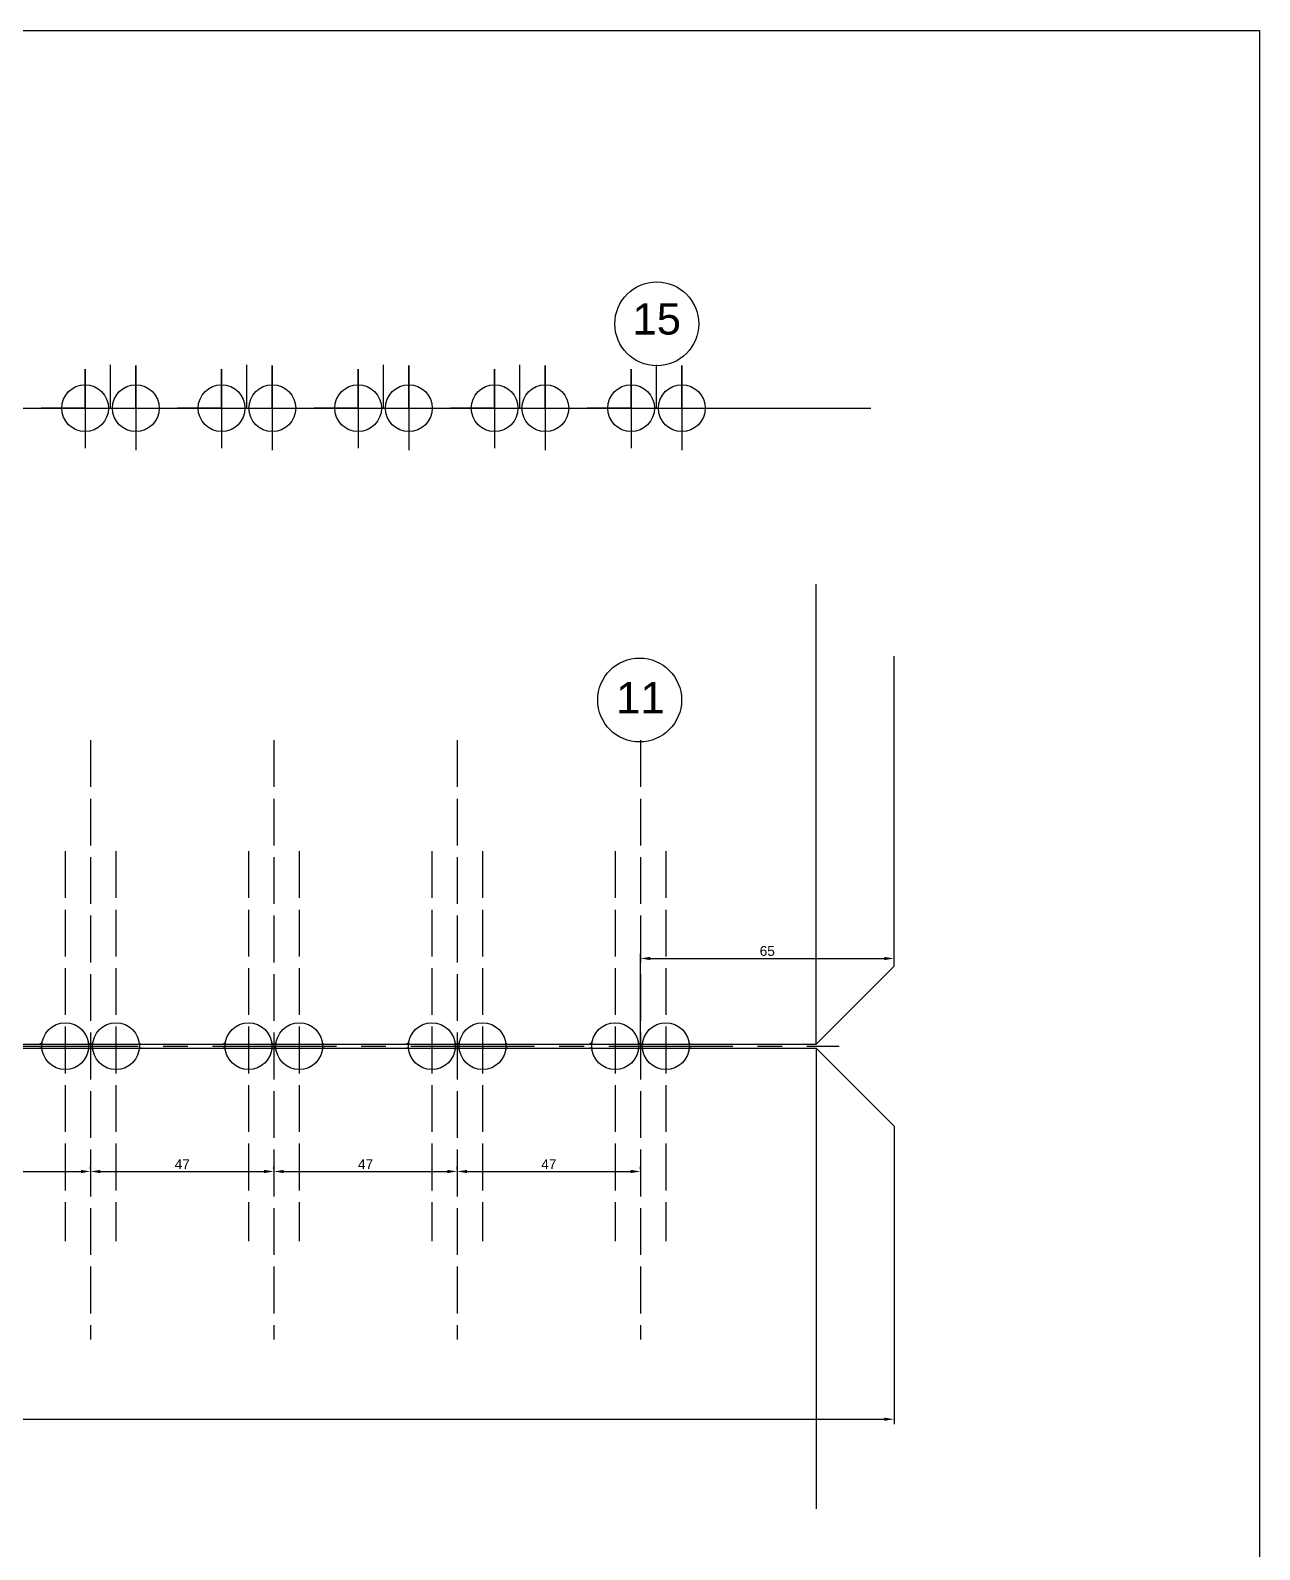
# Model space of a CAD drawing. Header units: millimetres. Extents: x 1526 to 31626, y -4643 to 9189.
# Drawn here: x 23764.9 to 24080, y -3033 to -2643.4 of the extents above; entities that cross this region are included whole.
import ezdxf

# ---------------------------------------------------------------- set-up
doc = ezdxf.new("R2010")
doc.units = ezdxf.units.MM
doc.linetypes.add('ACAD_ISO02W100', pattern=[15, 12, -3])
doc.linetypes.add('CENTER', pattern=[50.8, 31.75, -6.35, 6.35, -6.35])
doc.styles.get("Standard").update_dxf_attribs({"font": 'arial.ttf'})
doc.dimstyles.new('ISO-25', dxfattribs={"dimtxt": 2.5, "dimasz": 2.5, "dimexe": 1.25, "dimexo": 0.625, "dimtad": 1, "dimtxsty": 'Standard', "dimcen": 2.5, "dimadec": 0, "dimazin": 0, "dimtfac": 1, "dimtmove": 0, "dimatfit": 3, "dimfxl": 1, "dimarcsym": 0})

# ---------------------------------------------------------------- blocks, each defined once
blk = doc.blocks.new('*D2262')
at = {"color": 0, "lineweight": -2, "transparency": 16777216}
for p, q in [((23386.31, -2925.03), (23386.31, -3000.82)), ((23986.31, -2934.53), (23986.31, -3000.82)), ((23388.81, -2999.57), (23983.81, -2999.57))]:
    blk.add_line(p, q, dxfattribs=at)
at = {"color": 0, "transparency": 16777216}
for points in [[(23388.81, -2999.16), (23388.81, -2999.99), (23386.31, -2999.57)], [(23983.81, -2999.16), (23983.81, -2999.99), (23986.31, -2999.57)]]:
    blk.add_solid(points, dxfattribs=at)
at = {"layer": 'Defpoints', "color": 0, "transparency": 16777216}
for p in [(23386.31, -2924.4), (23986.31, -2933.9), (23986.31, -2999.57)]:
    blk.add_point(p, dxfattribs=at)
at = {"color": 0, "transparency": 16777216, "insert": (23686.31, -2997.67), "char_height": 2.5, "attachment_point": 5}
blk.add_mtext('600', dxfattribs=at)
blk = doc.blocks.new('*D2097')
at = {"color": 0, "lineweight": -2, "transparency": 16777216}
for p, q in [((23780.31, -2935.42), (23780.31, -2934.79)), ((23782.81, -2936.04), (23824.81, -2936.04)), ((23827.31, -2935.42), (23827.31, -2934.79))]:
    blk.add_line(p, q, dxfattribs=at)
at = {"color": 0, "transparency": 16777216}
for points in [[(23782.81, -2935.63), (23782.81, -2936.46), (23780.31, -2936.04)], [(23824.81, -2935.63), (23824.81, -2936.46), (23827.31, -2936.04)]]:
    blk.add_solid(points, dxfattribs=at)
at = {"layer": 'Defpoints', "color": 0, "transparency": 16777216}
for p in [(23780.31, -2936.04), (23827.31, -2936.04), (23827.31, -2936.04)]:
    blk.add_point(p, dxfattribs=at)
at = {"color": 0, "transparency": 16777216, "insert": (23803.81, -2934.17), "char_height": 2.5, "attachment_point": 5}
blk.add_mtext('47', dxfattribs=at)
blk = doc.blocks.new('*D2098')
at = {"color": 0, "lineweight": -2, "transparency": 16777216}
for p, q in [((23733.31, -2935.42), (23733.31, -2934.79)), ((23735.81, -2936.04), (23777.81, -2936.04)), ((23780.31, -2935.42), (23780.31, -2934.79))]:
    blk.add_line(p, q, dxfattribs=at)
at = {"color": 0, "transparency": 16777216}
for points in [[(23735.81, -2935.63), (23735.81, -2936.46), (23733.31, -2936.04)], [(23777.81, -2935.63), (23777.81, -2936.46), (23780.31, -2936.04)]]:
    blk.add_solid(points, dxfattribs=at)
at = {"layer": 'Defpoints', "color": 0, "transparency": 16777216}
for p in [(23733.31, -2936.04), (23780.31, -2936.04), (23780.31, -2936.04)]:
    blk.add_point(p, dxfattribs=at)
at = {"color": 0, "transparency": 16777216, "insert": (23756.81, -2934.17), "char_height": 2.5, "attachment_point": 5}
blk.add_mtext('47', dxfattribs=at)
blk = doc.blocks.new('*D2154')
at = {"color": 0, "lineweight": -2, "transparency": 16777216}
for p, q in [((23921.31, -2903.28), (23921.31, -2880.17)), ((23923.81, -2881.42), (23983.81, -2881.42)), ((23986.31, -2882.78), (23986.31, -2880.17))]:
    blk.add_line(p, q, dxfattribs=at)
at = {"color": 0, "transparency": 16777216}
for points in [[(23923.81, -2881), (23923.81, -2881.83), (23921.31, -2881.42)], [(23983.81, -2881), (23983.81, -2881.83), (23986.31, -2881.42)]]:
    blk.add_solid(points, dxfattribs=at)
at = {"layer": 'Defpoints', "color": 0, "transparency": 16777216}
for p in [(23986.31, -2881.42), (23986.31, -2883.4), (23921.31, -2903.9)]:
    blk.add_point(p, dxfattribs=at)
at = {"color": 0, "transparency": 16777216, "insert": (23953.81, -2879.51), "char_height": 2.5, "attachment_point": 5}
blk.add_mtext('65', dxfattribs=at)
blk = doc.blocks.new('*D2011')
at = {"color": 0, "lineweight": -2, "transparency": 16777216}
for p, q in [((23827.31, -2935.42), (23827.31, -2934.79)), ((23829.81, -2936.04), (23871.81, -2936.04)), ((23874.31, -2935.42), (23874.31, -2934.79))]:
    blk.add_line(p, q, dxfattribs=at)
at = {"color": 0, "transparency": 16777216}
for points in [[(23829.81, -2935.63), (23829.81, -2936.46), (23827.31, -2936.04)], [(23871.81, -2935.63), (23871.81, -2936.46), (23874.31, -2936.04)]]:
    blk.add_solid(points, dxfattribs=at)
at = {"layer": 'Defpoints', "color": 0, "transparency": 16777216}
for p in [(23827.31, -2936.04), (23874.31, -2936.04), (23874.31, -2936.04)]:
    blk.add_point(p, dxfattribs=at)
at = {"color": 0, "transparency": 16777216, "insert": (23850.81, -2934.17), "char_height": 2.5, "attachment_point": 5}
blk.add_mtext('47', dxfattribs=at)
blk = doc.blocks.new('*D2012')
at = {"color": 0, "lineweight": -2, "transparency": 16777216}
for p, q in [((23874.31, -2935.42), (23874.31, -2934.79)), ((23876.81, -2936.04), (23918.81, -2936.04)), ((23921.31, -2935.42), (23921.31, -2934.79))]:
    blk.add_line(p, q, dxfattribs=at)
at = {"color": 0, "transparency": 16777216}
for points in [[(23876.81, -2935.63), (23876.81, -2936.46), (23874.31, -2936.04)], [(23918.81, -2935.63), (23918.81, -2936.46), (23921.31, -2936.04)]]:
    blk.add_solid(points, dxfattribs=at)
at = {"layer": 'Defpoints', "color": 0, "transparency": 16777216}
for p in [(23874.31, -2936.04), (23921.31, -2936.04), (23921.31, -2936.04)]:
    blk.add_point(p, dxfattribs=at)
at = {"color": 0, "transparency": 16777216, "insert": (23897.81, -2934.17), "char_height": 2.5, "attachment_point": 5}
blk.add_mtext('47', dxfattribs=at)

msp = doc.modelspace()

# ---------------------------------------------------------------- linework, layer by layer
for p, q in [((23778.89698, -2740.28573), (23778.89698, -2730.27347)), ((23778.89698, -2730.27347), (23778.89698, -2750.58775)), ((23778.89698, -2740.28573), (23778.89698, -2730.27347)), ((23778.89698, -2730.27347), (23778.89698, -2750.58775)), ((23778.89698, -2740.28573), (23778.89698, -2730.27347)), ((23778.89698, -2730.27347), (23778.89698, -2750.58775)), ((23785.39698, -2740.28573), (23785.39698, -2729.16896)), ((23785.39698, -2740.28573), (23785.39698, -2729.16896)), ((23785.39698, -2740.28573), (23785.39698, -2729.84746)), ((23791.89698, -2740.28573), (23791.89698, -2729.37062)), ((23791.89698, -2729.37062), (23791.89698, -2751.03917)), ((23791.89698, -2740.28573), (23791.89698, -2729.37062)), ((23791.89698, -2729.37062), (23791.89698, -2751.03917)), ((23791.89698, -2740.28573), (23791.89698, -2729.37062)), ((23791.89698, -2729.37062), (23791.89698, -2751.03917)), ((23813.89698, -2740.28573), (23813.89698, -2730.27347)), ((23813.89698, -2730.27347), (23813.89698, -2750.58775)), ((23813.89698, -2740.28573), (23813.89698, -2730.27347)), ((23813.89698, -2730.27347), (23813.89698, -2750.58775)), ((23813.89698, -2740.28573), (23813.89698, -2730.27347)), ((23813.89698, -2730.27347), (23813.89698, -2750.58775)), ((23813.89698, -2730.27347), (23813.89698, -2750.58775)), ((23813.89698, -2740.28573), (23813.89698, -2730.27347)), ((23820.39698, -2740.28573), (23820.39698, -2729.16896)), ((23820.39698, -2740.28573), (23820.39698, -2729.16896)), ((23820.39698, -2740.28573), (23820.39698, -2729.16896)), ((23820.39698, -2740.28573), (23820.39698, -2729.84746)), ((23826.89698, -2740.28573), (23826.89698, -2729.37062)), ((23826.89698, -2729.37062), (23826.89698, -2751.03917)), ((23826.89698, -2740.28573), (23826.89698, -2729.37062)), ((23826.89698, -2729.37062), (23826.89698, -2751.03917)), ((23826.89698, -2740.28573), (23826.89698, -2729.37062)), ((23826.89698, -2729.37062), (23826.89698, -2751.03917)), ((23826.89698, -2729.37062), (23826.89698, -2751.03917)), ((23826.89698, -2740.28573), (23826.89698, -2729.37062)), ((23848.89698, -2730.27347), (23848.89698, -2750.58775)), ((23848.89698, -2740.28573), (23848.89698, -2730.27347)), ((23848.89698, -2740.28573), (23848.89698, -2730.27347)), ((23848.89698, -2730.27347), (23848.89698, -2750.58775)), ((23848.89698, -2740.28573), (23848.89698, -2730.27347)), ((23848.89698, -2730.27347), (23848.89698, -2750.58775)), ((23855.39698, -2740.28573), (23855.39698, -2729.16896)), ((23855.39698, -2740.28573), (23855.39698, -2729.16896)), ((23855.39698, -2740.28573), (23855.39698, -2729.84746)), ((23861.89698, -2729.37062), (23861.89698, -2751.03917)), ((23861.89698, -2740.28573), (23861.89698, -2729.37062)), ((23861.89698, -2740.28573), (23861.89698, -2729.37062)), ((23861.89698, -2729.37062), (23861.89698, -2751.03917)), ((23861.89698, -2740.28573), (23861.89698, -2729.37062)), ((23861.89698, -2729.37062), (23861.89698, -2751.03917)), ((23883.89698, -2730.27347), (23883.89698, -2750.58775)), ((23883.89698, -2740.28573), (23883.89698, -2730.27347)), ((23883.89698, -2730.27347), (23883.89698, -2750.58775)), ((23883.89698, -2740.28573), (23883.89698, -2730.27347)), ((23883.89698, -2730.27347), (23883.89698, -2750.58775)), ((23883.89698, -2740.28573), (23883.89698, -2730.27347)), ((23890.39698, -2740.28573), (23890.39698, -2729.16896)), ((23890.39698, -2740.28573), (23890.39698, -2729.16896)), ((23890.39698, -2740.28573), (23890.39698, -2729.84746)), ((23896.89698, -2729.37062), (23896.89698, -2751.03917)), ((23896.89698, -2740.28573), (23896.89698, -2729.37062)), ((23896.89698, -2729.37062), (23896.89698, -2751.03917)), ((23896.89698, -2740.28573), (23896.89698, -2729.37062)), ((23896.89698, -2729.37062), (23896.89698, -2751.03917)), ((23896.89698, -2740.28573), (23896.89698, -2729.37062)), ((23918.89698, -2740.28573), (23918.89698, -2730.27347)), ((23918.89698, -2730.27347), (23918.89698, -2750.58775)), ((23925.39698, -2740.28573), (23925.39698, -2729.16896)), ((23931.89698, -2740.28573), (23931.89698, -2729.37062)), ((23931.89698, -2729.37062), (23931.89698, -2751.03917)), ((23732.60121, -2740.28573), (23769.21486, -2740.28573)), ((23732.60121, -2740.28573), (23769.21486, -2740.28573)), ((23732.60121, -2740.28573), (23769.21486, -2740.28573)), ((23743.89698, -2740.28573), (23778.89698, -2740.28573)), ((23743.89698, -2740.28573), (23778.89698, -2740.28573)), ((23743.89698, -2740.28573), (23778.89698, -2740.28573)), ((23743.89698, -2740.28573), (23778.89698, -2740.28573)), ((23778.89698, -2740.28573), (23767.60121, -2740.28573)), ((23767.60121, -2740.28573), (23804.21486, -2740.28573)), ((23778.89698, -2740.28573), (23767.60121, -2740.28573)), ((23767.60121, -2740.28573), (23804.21486, -2740.28573)), ((23778.89698, -2740.28573), (23767.60121, -2740.28573)), ((23767.60121, -2740.28573), (23804.21486, -2740.28573)), ((23778.89698, -2740.28573), (23813.89698, -2740.28573)), ((23778.89698, -2740.28573), (23813.89698, -2740.28573)), ((23778.89698, -2740.28573), (23813.89698, -2740.28573)), ((23778.89698, -2740.28573), (23813.89698, -2740.28573)), ((23778.89698, -2740.28573), (23813.89698, -2740.28573)), ((23778.89698, -2740.28573), (23813.89698, -2740.28573)), ((23778.89698, -2740.28573), (23785.39698, -2740.28573)), ((23778.89698, -2740.28573), (23791.89698, -2740.28573)), ((23778.89698, -2740.28573), (23791.89698, -2740.28573)), ((23778.89698, -2740.28573), (23785.39698, -2740.28573)), ((23778.89698, -2740.28573), (23785.39698, -2740.28573)), ((23778.89698, -2740.28573), (23791.89698, -2740.28573)), ((23813.89698, -2740.28573), (23802.60121, -2740.28573)), ((23802.60121, -2740.28573), (23839.21486, -2740.28573)), ((23813.89698, -2740.28573), (23802.60121, -2740.28573)), ((23802.60121, -2740.28573), (23839.21486, -2740.28573)), ((23813.89698, -2740.28573), (23802.60121, -2740.28573)), ((23802.60121, -2740.28573), (23839.21486, -2740.28573)), ((23802.60121, -2740.28573), (23839.21486, -2740.28573)), ((23813.89698, -2740.28573), (23802.60121, -2740.28573)), ((23813.89698, -2740.28573), (23848.89698, -2740.28573)), ((23813.89698, -2740.28573), (23848.89698, -2740.28573)), ((23813.89698, -2740.28573), (23848.89698, -2740.28573)), ((23813.89698, -2740.28573), (23848.89698, -2740.28573)), ((23813.89698, -2740.28573), (23848.89698, -2740.28573)), ((23813.89698, -2740.28573), (23820.39698, -2740.28573)), ((23813.89698, -2740.28573), (23826.89698, -2740.28573)), ((23813.89698, -2740.28573), (23826.89698, -2740.28573)), ((23813.89698, -2740.28573), (23820.39698, -2740.28573)), ((23813.89698, -2740.28573), (23820.39698, -2740.28573)), ((23813.89698, -2740.28573), (23826.89698, -2740.28573)), ((23813.89698, -2740.28573), (23826.89698, -2740.28573)), ((23813.89698, -2740.28573), (23820.39698, -2740.28573)), ((23837.60121, -2740.28573), (23874.21486, -2740.28573)), ((23848.89698, -2740.28573), (23837.60121, -2740.28573)), ((23848.89698, -2740.28573), (23837.60121, -2740.28573)), ((23837.60121, -2740.28573), (23874.21486, -2740.28573)), ((23848.89698, -2740.28573), (23837.60121, -2740.28573)), ((23837.60121, -2740.28573), (23874.21486, -2740.28573)), ((23848.89698, -2740.28573), (23883.89698, -2740.28573)), ((23848.89698, -2740.28573), (23883.89698, -2740.28573)), ((23848.89698, -2740.28573), (23883.89698, -2740.28573)), ((23848.89698, -2740.28573), (23883.89698, -2740.28573)), ((23848.89698, -2740.28573), (23861.89698, -2740.28573)), ((23848.89698, -2740.28573), (23855.39698, -2740.28573)), ((23848.89698, -2740.28573), (23861.89698, -2740.28573)), ((23848.89698, -2740.28573), (23855.39698, -2740.28573)), ((23848.89698, -2740.28573), (23855.39698, -2740.28573)), ((23848.89698, -2740.28573), (23861.89698, -2740.28573)), ((23872.60121, -2740.28573), (23909.21486, -2740.28573)), ((23883.89698, -2740.28573), (23872.60121, -2740.28573)), ((23872.60121, -2740.28573), (23909.21486, -2740.28573)), ((23883.89698, -2740.28573), (23872.60121, -2740.28573)), ((23872.60121, -2740.28573), (23909.21486, -2740.28573)), ((23883.89698, -2740.28573), (23872.60121, -2740.28573)), ((23883.89698, -2740.28573), (23918.89698, -2740.28573)), ((23883.89698, -2740.28573), (23918.89698, -2740.28573)), ((23883.89698, -2740.28573), (23918.89698, -2740.28573)), ((23883.89698, -2740.28573), (23896.89698, -2740.28573)), ((23883.89698, -2740.28573), (23890.39698, -2740.28573)), ((23883.89698, -2740.28573), (23890.39698, -2740.28573)), ((23883.89698, -2740.28573), (23896.89698, -2740.28573)), ((23883.89698, -2740.28573), (23896.89698, -2740.28573)), ((23883.89698, -2740.28573), (23890.39698, -2740.28573)), ((23918.89698, -2740.28573), (23907.60121, -2740.28573)), ((23907.60121, -2740.28573), (23944.21486, -2740.28573)), ((23918.89698, -2740.28573), (23980.39698, -2740.28573)), ((23918.89698, -2740.28573), (23925.39698, -2740.28573)), ((23918.89698, -2740.28573), (23931.89698, -2740.28573)), ((23966.30643, -2903.40025), (23966.30643, -2785.41886)), ((23986.30643, -2883.40025), (23986.30643, -2803.88988)), ((23966.30643, -2903.40025), (23986.30643, -2883.40025)), ((23406.31118, -2903.40025), (23966.30643, -2903.40025)), ((23406.31118, -2904.40025), (23966.30643, -2904.40025)), ((23966.30643, -2904.40025), (23966.30643, -3022.58012)), ((23966.30643, -2904.40025), (23986.30643, -2924.40025)), ((23986.30643, -2924.40025), (23986.30643, -3000.087))]:
    msp.add_line(p, q)
at = {"linetype": 'ACAD_ISO02W100'}
for p, q in [((23780.31119, -2825.43536), (23780.31119, -2979.14468)), ((23827.31119, -2825.43536), (23827.31119, -2979.14468)), ((23874.31119, -2825.43536), (23874.31119, -2979.14468)), ((23921.31119, -2825.43536), (23921.31119, -2979.14468)), ((23773.81119, -2853.90025), (23773.81119, -2953.90025)), ((23786.81119, -2853.90025), (23786.81119, -2953.90025)), ((23820.81119, -2853.90025), (23820.81119, -2953.90025)), ((23833.81119, -2853.90025), (23833.81119, -2953.90025)), ((23867.81119, -2853.90025), (23867.81119, -2953.90025)), ((23880.81119, -2853.90025), (23880.81119, -2953.90025)), ((23914.81119, -2853.90025), (23914.81119, -2953.90025)), ((23927.81119, -2853.90025), (23927.81119, -2953.90025))]:
    msp.add_line(p, q, dxfattribs=at)
at = {"color": 1, "linetype": 'CENTER'}
msp.add_line((23354.39218, -2903.90025), (23972.24516, -2903.90025), dxfattribs=at)
at = {"color": 2}
msp.add_lwpolyline([(23045.78236, -3043.40561), (23045.78236, -2643.40561), (24080.04853, -2643.40561), (24080.04853, -3043.40561), (23045.78236, -3043.40561), (23045.78236, -2643.40561)], dxfattribs=at)
for centre, radius in [((23925.47033, -2718.66297), 10.75362), ((23778.89698, -2740.28573), 6), ((23778.89698, -2740.28573), 6), ((23778.89698, -2740.28573), 6), ((23791.89698, -2740.28573), 6), ((23791.89698, -2740.28573), 6), ((23791.89698, -2740.28573), 6), ((23813.89698, -2740.28573), 6), ((23813.89698, -2740.28573), 6), ((23813.89698, -2740.28573), 6), ((23813.89698, -2740.28573), 6), ((23826.89698, -2740.28573), 6), ((23826.89698, -2740.28573), 6), ((23826.89698, -2740.28573), 6), ((23826.89698, -2740.28573), 6), ((23848.89698, -2740.28573), 6), ((23848.89698, -2740.28573), 6), ((23848.89698, -2740.28573), 6), ((23861.89698, -2740.28573), 6), ((23861.89698, -2740.28573), 6), ((23861.89698, -2740.28573), 6), ((23883.89698, -2740.28573), 6), ((23883.89698, -2740.28573), 6), ((23883.89698, -2740.28573), 6), ((23896.89698, -2740.28573), 6), ((23896.89698, -2740.28573), 6), ((23896.89698, -2740.28573), 6), ((23918.89698, -2740.28573), 6), ((23931.89698, -2740.28573), 6), ((23921.08305, -2815.12905), 10.75362), ((23773.81119, -2903.90025), 6), ((23786.81119, -2903.90025), 6), ((23820.81119, -2903.90025), 6), ((23833.81119, -2903.90025), 6), ((23867.81119, -2903.90025), 6), ((23880.81119, -2903.90025), 6), ((23914.81119, -2903.90025), 6), ((23927.81119, -2903.90025), 6)]:
    msp.add_circle(centre, radius)
for centre, radius, start, end in [((23766.85715, -2902.12948), 1.27081, 269.5945656, 325.4462654), ((23767.31958, -2904.98537), 0.58525, 3.4398869, 88.7786632), ((23780.31119, -2902.80929), 0.59096, 188.854344, 351.145656), ((23780.31119, -2904.99122), 0.59096, 8.854344, 171.145656), ((23793.30279, -2902.81514), 0.58525, 183.4398869, 268.7786632), ((23793.30279, -2904.98537), 0.58525, 91.2213368, 176.5601131), ((23813.85715, -2902.12948), 1.27081, 269.5945656, 325.4462654), ((23814.31958, -2904.98537), 0.58525, 3.4398869, 88.7786632), ((23827.31119, -2902.80929), 0.59096, 188.854344, 351.145656), ((23827.31119, -2904.99122), 0.59096, 8.854344, 171.145656), ((23840.30279, -2902.81514), 0.58525, 183.4398869, 268.7786632), ((23840.30279, -2904.98537), 0.58525, 91.2213368, 176.5601131), ((23860.85715, -2902.12948), 1.27081, 269.5945656, 325.4462654), ((23861.31958, -2904.98537), 0.58525, 3.4398869, 88.7786632), ((23874.31119, -2902.80929), 0.59096, 188.854344, 351.145656), ((23874.31119, -2904.99122), 0.59096, 8.854344, 171.145656), ((23887.30279, -2902.81514), 0.58525, 183.4398869, 268.7786632), ((23887.30279, -2904.98537), 0.58525, 91.2213368, 176.5601131), ((23907.85715, -2902.12948), 1.27081, 269.5945656, 325.4462654), ((23908.31958, -2904.98537), 0.58525, 3.4398869, 88.7786632), ((23921.31119, -2902.80929), 0.59096, 188.854344, 351.145656), ((23921.31119, -2904.99122), 0.59096, 8.854344, 171.145656), ((23934.30279, -2902.81514), 0.58525, 183.4398869, 268.7786632), ((23934.30279, -2904.98537), 0.58525, 91.2213368, 176.5601131)]:
    msp.add_arc(centre, radius, start, end)

# ---------------------------------------------------------------- texts
at = {"char_height": 8, "attachment_point": 5}
for s, insert in [('15', (23925.46834, -2717.4571)), ('11', (23921.28581, -2814.53653))]:
    msp.add_mtext(s, dxfattribs=dict(at, insert=insert))

# ---------------------------------------------------------------- dimensions: what is measured, and where the dimension line sits
for base, p1, p2, picture, middle in [((23986.30643, -2881.41562), (23921.31119, -2903.90025), (23986.30643, -2883.40025), '*D2154', (23953.80881, -2879.51419)), ((23986.30643, -2999.57268), (23386.31118, -2924.40025), (23986.30643, -2933.90323), '*D2262', (23686.30881, -2997.67124)), ((23780.31119, -2936.04495), (23733.31119, -2936.04495), (23780.31119, -2936.04495), '*D2098', (23756.81119, -2934.16995)), ((23827.31119, -2936.04495), (23780.31119, -2936.04495), (23827.31119, -2936.04495), '*D2097', (23803.81119, -2934.16995)), ((23874.31119, -2936.04495), (23827.31119, -2936.04495), (23874.31119, -2936.04495), '*D2011', (23850.81119, -2934.16995)), ((23921.31119, -2936.04495), (23874.31119, -2936.04495), (23921.31119, -2936.04495), '*D2012', (23897.81119, -2934.16995))]:
    dim = msp.add_linear_dim(base=base, p1=p1, p2=p2, dimstyle='ISO-25')
    dim.commit()
    dim.dimension.update_dxf_attribs({"geometry": picture, "text_midpoint": middle})

doc.saveas('drawing.dxf')
